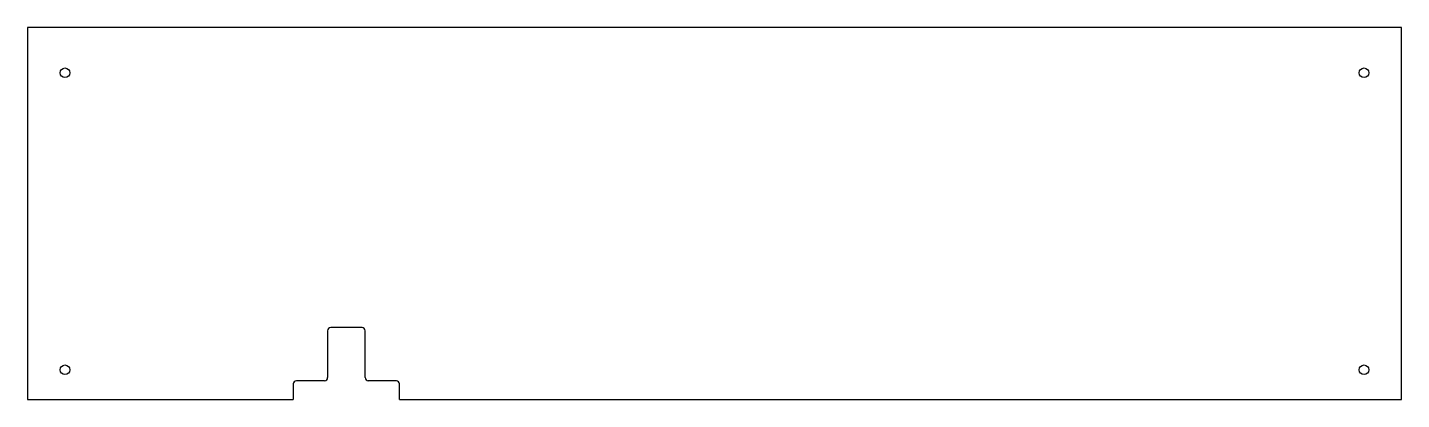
# Model space of a CAD drawing. Header units: millimetres. Extents: x 0 to 440, y -120 to 0.
import ezdxf

# ---------------------------------------------------------------- set-up
doc = ezdxf.new("R2010")
doc.units = ezdxf.units.MM

msp = doc.modelspace()

# ---------------------------------------------------------------- linework, layer by layer
at = {"color": 7, "linetype": 'Continuous', "lineweight": 25}
for p, q in [((0.5, -0.5), (0.5, -119.5)), ((440, -0.5), (0.5, -0.5)), ((440, -119.5), (440, -0.5)), ((107.5, -96.5), (97.5, -96.5)), ((96.5, -97.5), (96.5, -112.5)), ((108.5, -112.5), (108.5, -97.5)), ((95.5, -113.5), (86.5, -113.5)), ((118.5, -113.5), (109.5, -113.5)), ((85.5, -114.5), (85.5, -119.5)), ((119.5, -119.5), (119.5, -114.5)), ((0.5, -119.5), (85.5, -119.5)), ((119.5, -119.5), (440, -119.5))]:
    msp.add_line(p, q, dxfattribs=at)
for centre in [(12.5, -15), (428, -15), (12.5, -110), (428, -110)]:
    msp.add_circle(centre, 1.55, dxfattribs=at)
for centre, start, end in [((97.5, -97.5), 90, 180), ((107.5, -97.5), 0, 90), ((86.5, -114.5), 90, 180), ((95.5, -112.5), 270, 0), ((109.5, -112.5), 180, 270), ((118.5, -114.5), 0, 90)]:
    msp.add_arc(centre, 1, start, end, dxfattribs=at)

doc.saveas('drawing.dxf')
